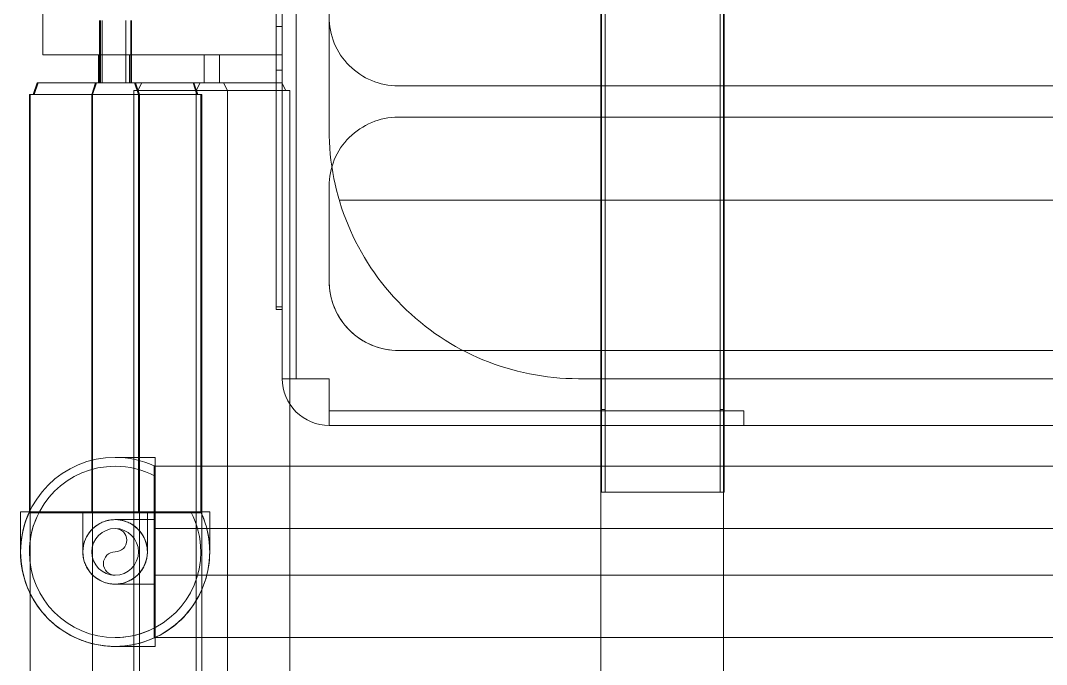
# Model space of a CAD drawing. Header units: metres. Extents: x 29 to 86.9, y -23.2 to 39.7.
# Drawn here: x 59.8575 to 60.2756, y -19.6202 to -19.3577 of the extents above; entities that cross this region are included whole.
import ezdxf

# ---------------------------------------------------------------- set-up
doc = ezdxf.new("R2010")
doc.units = ezdxf.units.M
doc.header["$LTSCALE"] = 100
for name, color, linetype, lineweight in [('A-GENM', 7, 'Continuous', 18), ('M-EQPM', 14, 'Continuous', 18), ('P-PIPE', 7, 'Continuous', 18)]:
    doc.layers.add(name, color=color, linetype=linetype, lineweight=lineweight)

# ---------------------------------------------------------------- blocks, each defined once
blk = doc.blocks.new('PIE AMIGO - PIE AMIGO-2313743-NIVEL 02')
at = {"layer": 'A-GENM', "color": 253, "true_color": 0xaaaaaa}
for p, q in [((0.0700000000000002, 0.025), (-0.6015682172153505, 0.025)), ((-0.530857539096696, 0.025), (0.06999999999999905, 0.025)), ((-0.6015682172153505, -0.025), (0.0700000000000002, -0.025)), ((0.06999999999999905, -0.025), (-0.5308575390966961, -0.025))]:
    blk.add_line(p, q, dxfattribs=at)
blk = doc.blocks.new('USA_FJM_ODU_UB2_5ROOM_Ver_1_1 _048- 4TR_-JXH48J-AJ048 - 47000 BTU_ 208-230V_ AJ048BXJ5CH_AA-2300466-NIVEL 02')
at = {"layer": 'M-EQPM', "lineweight": 9}
h = blk.add_hatch(dxfattribs=at)
h.set_pattern_fill('FP_5', color=256, style=0, pattern_type=2)
h.set_pattern_definition([(0, (0, 0), (0, 0.0762), [])])
h.paths.add_polyline_path([(0.03931354162497033, 0.1460500000000144), (-0.3492500000000722, 0.1460500000000144), (-0.3755460149824904, 0.1425880639509951), (-0.4000500000000694, 0.132438181024523), (-0.4210920489686289, 0.1162920489685769), (-0.437238181024575, 0.09525000000001733), (-0.4473880639510471, 0.0707460149824384), (-0.4508500000000751, 0.04445000000002022), (-0.4508500000000751, -0.0444499999999769), (-0.4473880639510471, -0.07074601498239509), (-0.437238181024575, -0.09524999999998268), (-0.4210920489686289, -0.1162920489685336), (-0.4000500000000694, -0.1324381810244797), (-0.3755460149824904, -0.1425880639509518), (-0.3492500000000722, -0.1460499999999798), (0.349249999999925, -0.1460499999999798), (0.3755460149823345, -0.1425880639509518), (0.4000499999999221, -0.1324381810244797), (0.421092048968473, -0.1162920489685336), (0.4372381810244191, -0.09524999999998268), (0.4473880639508911, -0.07074601498239509), (0.4508499999999278, -0.0444499999999769), (0.4508499999999278, 0.04445000000002022), (0.4473880639508911, 0.0707460149824384), (0.4372381810244277, 0.09525000000001733), (0.421092048968473, 0.1162920489685769), (0.4000499999999307, 0.132438181024523), (0.3755460149823431, 0.1425880639509951), (0.349249999999925, 0.1460500000000144)])
at = {"layer": 'M-EQPM', "color": 1, "true_color": 0xff0000}
for p, q in [((0.2898729900000022, 0.1923360727360206), (0.2898729900000022, -0.1923360727360154)), ((0.2898729900000022, 0.1585688076516812), (0.2898729900000022, 0.1923360727360206)), ((0.2914729900000015, 0.1923360727360206), (0.2898729900000022, 0.1923360727360206)), ((0.2898729900000022, 0.1923360727360206), (0.2914729900000015, 0.1923360727360206)), ((0.2914729900000015, 0.1923360727360206), (0.2914729900000015, 0.1585688076516812)), ((0.2914729900000015, -0.1923360727360154), (0.2914729900000015, 0.1923360727360206)), ((0.3382729900000028, 0.1923360727360438), (0.2914729900000015, 0.1923360727360438)), ((0.2914729900000015, 0.1923360727360438), (0.2914729900000015, -0.1923361227904557)), ((0.2914729900000015, -0.1923361227904557), (0.2914729900000015, 0.1923360727360439)), ((0.2914729900000015, 0.1923360727360438), (0.3382729900000028, 0.1923360727360438)), ((0.3382729900000028, 0.1923360727360208), (0.3382729900000028, -0.1923360727360153)), ((0.3382729900000028, 0.1585688076516813), (0.3382729900000028, 0.1923360727360208)), ((0.3398729900000022, 0.1923360727360208), (0.3382729900000028, 0.1923360727360208)), ((0.3382729900000028, 0.1923360727360208), (0.3398729900000022, 0.1923360727360208)), ((0.3382729900000028, -0.1923361227904557), (0.3382729900000028, 0.1923360727360438)), ((0.3382729900000028, 0.1923360727360438), (0.3382729900000028, -0.1923361227904557)), ((0.3398729900000022, 0.1923360727360208), (0.3398729900000022, 0.1585688076516813)), ((0.3398729900000022, -0.1923360727360153), (0.3398729900000022, 0.1923360727360208)), ((-0.4508499999999986, 0.1651000000000018), (0.4508500000000005, 0.1651000000000018)), ((0.4508500000000006, 0.1651000000000018), (-0.4508499999999985, 0.1651000000000018)), ((-0.4508499999999986, 0.1651000000000017), (0.4508500000000005, 0.1651000000000018)), ((0.4508500000000006, 0.1651000000000018), (-0.4508499999999985, 0.1651000000000017)), ((0.4508500000000014, 0.1651000000000027), (0.2818498563933864, 0.1651000000000027)), ((0.2818498563933864, 0.1651000000000027), (0.2818498563933864, 0.1591776508126035)), ((0.2818498563933864, 0.1591776508126035), (0.2818498563933864, 0.1651000000000027)), ((0.2818498563933864, 0.1651000000000027), (0.4508500000000014, 0.1651000000000027)), ((0.4508500000000013, 0.1651000000000042), (0.4508500000000013, 0.1460500000000044)), ((0.4508500000000013, 0.1460500000000044), (0.4508500000000013, 0.1651000000000042)), ((0.4508500000000014, 0.1591776508126035), (0.4508500000000014, 0.1651000000000027)), ((0.4508500000000014, 0.1651000000000027), (0.4508500000000014, 0.1591776508126035)), ((0.2818498563933864, 0.1591776508126035), (0.4508500000000014, 0.1591776508126035)), ((0.4508500000000014, 0.1591776508126035), (0.2818498563933864, 0.1591776508126035)), ((0.2898729900000022, -0.1585688076516759), (0.2898729900000022, 0.1585688076516812)), ((0.2898729900000022, 0.1585688076516812), (0.2914729900000015, 0.1585688076516812)), ((0.2914729900000015, 0.1585688076516812), (0.2914729900000015, -0.1585688076516759)), ((0.3382729900000028, -0.1585688076516758), (0.3382729900000028, 0.1585688076516813)), ((0.3382729900000028, 0.1585688076516813), (0.3398729900000022, 0.1585688076516813)), ((0.3398729900000022, 0.1585688076516813), (0.3398729900000022, -0.1585688076516758)), ((0.3492500000000016, 0.1460500000000044), (-0.3492499999999982, 0.1460500000000044)), ((-0.3492499999999982, 0.1460500000000044), (0.3492500000000016, 0.1460500000000044)), ((0.4508500000000013, 0.1460500000000044), (0.4699000000000013, 0.1460500000000045)), ((0.4699000000000013, 0.1460500000000045), (0.4508500000000013, 0.1460500000000044)), ((0.4642558113219407, 0.1460500000000044), (0.4642558113219407, -0.1460499999999955)), ((0.4699000000000015, 0.1460500000000044), (0.4642558113219407, 0.1460500000000044)), ((0.4642558113219407, 0.1460500000000044), (0.4699000000000015, 0.1460500000000044)), ((0.4642558113219407, -0.1460499999999955), (0.4642558113219407, 0.1460500000000044)), ((0.4699000000000008, 0.1460500000000018), (0.4699000000000006, -0.1460500000000018)), ((0.4699000000000006, -0.1460500000000018), (0.4699000000000008, 0.1460500000000018)), ((0.4699000000000008, 0.1460500000000018), (0.4699000000000006, -0.1460500000000018)), ((0.4699000000000006, -0.1460500000000018), (0.4699000000000008, 0.1460500000000018)), ((0.4699000000000015, -0.1460499999999955), (0.4699000000000015, 0.1460500000000044)), ((0.4699000000000015, 0.1460500000000044), (0.4699000000000015, -0.1460499999999955)), ((0.4224109464538908, 0.1346081725098464), (-0.4235865686311444, 0.1346081725098461)), ((-0.4235865686311444, 0.1346081725098461), (0.4224109464538907, 0.1346081725098464)), ((0.4724399999999255, 0.1178554470257021), (0.4698999999999192, 0.1178554470257021)), ((0.4698999999999998, 0.1178554470256827), (0.4698999999999998, 0.09749922192198882)), ((0.4698999999999998, 0.1178554470256812), (0.4698999999999998, 0.0976262219515437)), ((0.4724399999999996, 0.09762622195154358), (0.4724399999999996, 0.1178554470256812)), ((0.4724399999999996, 0.09749922192198894), (0.4724399999999996, 0.1178554470256827)), ((0.4698999999999998, 0.1167911836858899), (0.4698999999999998, 0.1035219600055857)), ((0.4698999999999998, 0.02026044908522052), (0.4698999999999998, 0.1167911836858899)), ((0.4698999999999998, 0.1167911836858838), (0.4698999999999998, 0.1035219600055857)), ((0.4698999999999998, 0.02026044908522059), (0.4698999999999998, 0.1167911836858854)), ((0.4698999999999998, 0.1167911836858838), (0.4698999999999998, 0.1035219600055855)), ((0.4698999999999998, 0.02026044908522042), (0.4698999999999998, 0.1167911836858838)), ((0.4724399999999996, 0.1167911836858899), (0.4698999999999998, 0.1167911836858899)), ((0.4724399999999996, 0.1167911836858838), (0.4698999999999998, 0.1167911836858838)), ((0.4724399999999996, 0.1167911836858838), (0.4698999999999998, 0.1167911836858838)), ((0.4724399999999996, 0.1167911836858899), (0.4724399999999996, 0.02026044908522052)), ((0.4724399999999996, 0.1035219600055856), (0.4724399999999996, 0.1167911836858899)), ((0.4724399999999996, 0.1167911836858854), (0.4724399999999996, 0.02026044908522059)), ((0.4724399999999996, 0.1035219600055856), (0.4724399999999996, 0.1167911836858838)), ((0.4724399999999996, 0.1167911836858838), (0.4724399999999996, 0.02026044908522042)), ((0.4724399999999996, 0.1035219600055855), (0.4724399999999996, 0.1167911836858838)), ((0.4508499999999981, 0.06760051045367078), (0.4508499999999981, 0.1061691189637394)), ((0.4508499999999981, 0.1061691189637394), (0.4508499999999981, 0.06760051045367078)), ((0.4698999999999998, 0.1035219600055857), (0.4698999999999998, 0.03352580598988884)), ((0.4698999999999998, 0.1035219600055858), (0.4698999999999998, 0.03352580598988898)), ((0.4698999999999998, 0.1035219600055856), (0.4698999999999998, 0.03352580598988874)), ((0.4724399999999996, 0.03352580598988884), (0.4724399999999996, 0.1035219600055857)), ((0.4724399999999996, 0.03352580598988898), (0.4724399999999996, 0.1035219600055858)), ((0.4724399999999996, 0.03352580598988874), (0.4724399999999996, 0.1035219600055856)), ((0.4698999999999998, 0.09762622195154375), (0.4698999999999998, 0.03419922507505586)), ((0.4698999999999998, 0.03419922507510008), (0.4698999999999998, 0.09749922192198894)), ((0.4724399999999996, 0.03419922507505586), (0.4724399999999996, 0.09762622195154375)), ((0.4724399999999996, 0.09749922192198894), (0.4724399999999996, 0.03419922507510008)), ((0.4508500000000014, -0.04444999999999551), (0.4508500000000014, 0.04445000000000435)), ((0.4508500000000014, 0.04445000000000435), (0.4508500000000014, -0.04444999999999551)), ((-0.423850644037325, 0.0394255823681912), (0.4226750719145186, 0.03942558236819121)), ((0.4226750719145186, 0.03942558236819121), (-0.423850644037325, 0.0394255823681912)), ((0.4698999999999998, 0.03419922507505586), (0.4698999999999998, 0.01397)), ((0.4698999999999998, 0.03419922507509992), (0.4698999999999998, 0.01397000000000439)), ((0.4698999999999998, 0.03352580598988877), (0.4698999999999998, 0.02026044903604588)), ((0.4698999999999998, 0.0335258059898889), (0.4698999999999998, 0.02026044903604602)), ((0.4698999999999998, 0.03352580598988866), (0.4698999999999998, 0.02026044903604578)), ((0.4724399999999996, 0.01397000000000439), (0.4724399999999996, 0.03419922507510004)), ((0.4724399999999996, 0.01397), (0.4724399999999996, 0.03419922507505573)), ((0.4724399999999996, 0.02026044903604588), (0.4724399999999996, 0.03352580598988868)), ((0.4724399999999996, 0.02026044903604602), (0.4724399999999996, 0.03352580598988882)), ((0.4724399999999996, 0.02026044903604578), (0.4724399999999996, 0.03352580598988857)), ((0.4226750719145176, 0.02663087279977945), (-0.4238506940917768, 0.02663087279977916)), ((-0.4238506940917768, 0.02663087279977916), (0.4226750719145176, 0.02663087279977945)), ((0.495426999999922, 0.02540000000001155), (0.495426999999922, 0.01397000000001328)), ((0.5017769999999999, 0.02539999999999839), (0.4954269999999999, 0.02539999999999839)), ((0.5017769999999999, 0.02539999999999839), (0.4954269999999999, 0.02539999999999839)), ((0.5017769999999249, 0.01397000000001328), (0.5017769999999249, 0.02540000000001155)), ((0.5313120034893227, 0.02540000000001155), (0.5313120034893227, 1.732587406877428e-14)), ((0.5440120034893942, 0.02539999999999824), (0.5313120034893942, 0.02539999999999827)), ((0.5440120034893942, 0.02539999999999827), (0.5313120034893942, 0.02539999999999831)), ((0.5316781593579399, 0.02540000000001155), (0.5316781593579399, 1.732587406877428e-14)), ((0.5443781593580195, 0.02539999999999823), (0.5316781593580195, 0.02539999999999827)), ((0.5443781593580195, 0.02539999999999826), (0.5316781593580195, 0.02539999999999831)), ((0.5320990451866997, 0.02540000000001155), (0.5320990451866997, 0.01397000000001328)), ((0.544799045186775, 0.02539999999999832), (0.5320990451867751, 0.02539999999999832)), ((0.544799045186775, 0.02539999999999832), (0.5320990451867751, 0.02539999999999832)), ((0.5337174999999261, 0.02540000000001155), (0.5337174999999261, 1.732587406877428e-14)), ((0.5337174999999261, 0.02540000000001155), (0.5337174999999261, 1.732587406877428e-14)), ((0.5432424999999962, 0.02539999999999824), (0.5337174999999962, 0.02539999999999826)), ((0.5432424999999962, 0.02539999999999824), (0.5337174999999962, 0.02539999999999827)), ((0.5432424999999964, 0.02539999999999824), (0.5337174999999964, 0.02539999999999826)), ((0.5432424999999964, 0.02539999999999824), (0.5337174999999964, 0.02539999999999826)), ((0.5432424999999261, 1.732587406877428e-14), (0.5432424999999261, 0.02540000000001155)), ((0.5432424999999261, 1.732587406877428e-14), (0.5432424999999261, 0.02540000000001155)), ((0.5440120034893199, 1.732587406877428e-14), (0.5440120034893199, 0.02540000000001155)), ((0.5443781593579456, 1.732587406877428e-14), (0.5443781593579456, 0.02540000000001155)), ((0.5447990451867054, 0.01397000000001328), (0.5447990451867054, 0.02540000000001155)), ((0.4698999999999192, 0.02026044903606144), (0.4724399999999255, 0.02026044903606144)), ((0.4698999999999192, 0.02026044903606144), (0.4724399999999255, 0.02026044903606144)), ((0.4698999999999192, 0.02026044903606144), (0.4724399999999255, 0.02026044903606144)), ((0.4698999999999998, 0.02026044908522054), (0.4724399999999996, 0.02026044908522054)), ((0.4698999999999998, 0.0202604490852206), (0.4724399999999996, 0.0202604490852206)), ((0.4698999999999998, 0.02026044908522042), (0.4724399999999996, 0.02026044908522042)), ((0.4698999999999192, 0.01397000000002195), (0.4724399999999255, 0.01397000000002195)), ((0.4724399999999997, 0.01397000000000002), (0.4698999999999998, 0.01397000000000002)), ((0.4699000000000007, 0.01397000000000002), (0.5442497558657913, 0.01397000000000002)), ((0.4699000000000007, 0.01397000000000002), (0.4699000000000007, -0.1460499999999835)), ((0.4698999999999998, 0.01397000000000002), (0.4698999999999998, -0.1460499999999835)), ((0.5543111106387664, 0.01397000000000002), (0.4724399999999999, 0.01397000000000002)), ((0.4724399999999999, -0.1460499999999835), (0.4724399999999999, 0.01397000000000002)), ((0.4724399999999997, 0.01397000000000002), (0.4724399999999997, -0.1460499999999835)), ((0.4954269999999999, 0.01397000000000002), (0.5017769999999999, 0.01397000000000002)), ((0.4954269999999999, 0.01397000000000002), (0.5017769999999999, 0.01397000000000002)), ((0.5320990451867751, 0.01397000000000002), (0.544799045186775, 0.01397000000000002)), ((0.5320990451867751, 0.01397000000000002), (0.544799045186775, 0.01397000000000002)), ((0.5674360000000007, 0.01397000000000002), (0.5442497558657914, 0.01397000000000002)), ((0.5674359999999998, 0.01397000000000002), (0.5543111106387663, 0.01397000000000002)), ((0.5674359999999258, -0.1460499999999711), (0.5674359999999258, 0.01397000000001328)), ((0.4724399999999255, 0.002504602197643635), (0.4698999999999192, 0.002504602197643635)), ((0.4698999999999998, 0.002504602197634096), (0.4698999999999998, -0.03203297005670137)), ((0.4698999999999998, 0.002504602197634096), (0.4698999999999998, -0.03203297005670137)), ((0.4724399999999996, -0.03203297005670137), (0.4724399999999996, 0.002504602197634096)), ((0.4724399999999996, -0.03203297005670137), (0.4724399999999996, 0.002504602197634096))]:
    blk.add_line(p, q, dxfattribs=at)
for centre, radius, start, end in [((0.4508500000000014, 0.1460500000000044), 0.01904999999999986, 3.180554681463517e-14, 90.00000000000038), ((0.4508500000000014, 0.1460500000000044), 0.01904999999999984, 4.173956274886539e-13, 90.00000000000067), ((0.4508500000000006, 0.1460500000000019), 0.01905000000000018, 359.9999999999991, 89.99999999999984), ((0.4508500000000006, 0.1460500000000019), 0.01905000000000018, 359.9999999999987, 89.9999999999994), ((0.4508500000000006, 0.1460500000000019), 0.01905000000000018, 359.9999999999991, 89.99999999999984), ((0.4508500000000006, 0.1460500000000019), 0.01905000000000018, 359.9999999999987, 89.9999999999994), ((0.3492500000000014, 0.04445000000000435), 0.1016000000000002, 359.9999999999989, 89.99999999999932), ((0.3492500000000014, 0.04445000000000435), 0.1016000000000001, 359.9999999999992, 89.9999999999997), ((0.4224109464538909, 0.1061691189637392), 0.02843905354610719, 359.9999999999996, 89.99999999999984), ((0.4224109464538909, 0.1061691189637392), 0.02843905354610719, 3.371387962351327e-13, 90.00000000000018), ((0.4226750719145185, 0.06760051045367078), 0.02817492808547956, 269.9999999999992, 359.9999999999993), ((0.4226750719145185, 0.06760051045367078), 0.02817492808547954, 269.9999999999996, 5.088887490341627e-14), ((0.4226750719145176, -0.00154405528570097), 0.02817492808548046, 359.9999999999996, 90.00000000000017), ((0.4226750719145176, -0.00154405528570097), 0.02817492808548045, 3.339582415536692e-13, 90.00000000000061)]:
    blk.add_arc(centre, radius, start, end, dxfattribs=at)
blk = doc.blocks.new('Elbow - Welded - REFRIGERACION-V23-NIVEL 02')
at = {"layer": 'P-PIPE', "color": 1, "true_color": 0xff0000}
for p, q in [((59.91232248693039, -19.57427560535251), (59.91232248693039, -19.56112912097751)), ((59.91232248693039, -19.58742208972751), (59.91232248693039, -19.57427560535251))]:
    blk.add_line(p, q, dxfattribs=at)
at = {"layer": 'P-PIPE', "color": 1, "true_color": 0xff0000, "flags": 128}
for points in [[(59.91232248693046, -19.56112912097753), (59.91166980163737, -19.56112912097753), (59.91101816050151, -19.56112912097753), (59.91036860600969, -19.56112912097753), (59.90972217731056, -19.56112912097753), (59.90907990855209, -19.56112912097753), (59.90844282722733, -19.56112912097753), (59.90781195253048, -19.56112912097753), (59.90718829372646, -19.56112912097753), (59.90657284853634, -19.56112912097753), (59.90596660154113, -19.56112912097753), (59.90537052260669, -19.56112912097753), (59.90478556533216, -19.56112912097753), (59.90421266552439, -19.56112912097753), (59.90365273970087, -19.56112912097753), (59.90310668362348, -19.56112912097753), (59.90257537086543, -19.56112912097753), (59.90205965141383, -19.56112912097753), (59.90156035030975, -19.56112912097753), (59.90107826632848, -19.56112912097753), (59.90061417070153, -19.56112912097753), (59.9001688058829, -19.56112912097753), (59.8997428843613, -19.56112912097753), (59.89933708752031, -19.56112912097753), (59.8989520645483, -19.56112912097753), (59.8985884313999, -19.56112912097753), (59.89824676981058, -19.56112912097753), (59.89792762636598, -19.56112912097753), (59.89763151162754, -19.56112912097753), (59.89735889931568, -19.56112912097753), (59.89711022555196, -19.56112912097753), (59.89688588816131, -19.56112912097753), (59.89668624603575, -19.56112912097753), (59.89651161856005, -19.56112912097753), (59.89636228510094, -19.56112912097753), (59.8962384845601, -19.56112912097753), (59.89614041499199, -19.56112912097753), (59.89606823328698, -19.56112912097753), (59.8960220549204, -19.56112912097753), (59.89600195376781, -19.56112912097753)], [(59.89600100255546, -19.58742208972753), (59.89601405800209, -19.58742208972753), (59.89605320345606, -19.58742208972753), (59.896118376293, -19.58742208972753), (59.89620947225027, -19.58742208972753), (59.89632634559376, -19.58742208972753), (59.89646880935106, -19.58742208972753), (59.89663663561056, -19.58742208972753), (59.89682955588603, -19.58742208972753), (59.89704726154618, -19.58742208972753), (59.89728940430842, -19.58742208972753), (59.89755559679596, -19.58742208972753), (59.89784541315761, -19.58742208972753), (59.89815838974901, -19.58742208972753), (59.89849402587441, -19.58742208972753), (59.89885178458758, -19.58742208972753), (59.8992310935509, -19.58742208972753), (59.89963134595094, -19.58742208972753), (59.90005190146925, -19.58742208972753), (59.90049208730672, -19.58742208972753), (59.90095119925989, -19.58742208972753), (59.90142850284759, -19.58742208972753), (59.90192323448591, -19.58742208972753), (59.90243460270974, -19.58742208972753), (59.90296178943903, -19.58742208972753), (59.90350395128745, -19.58742208972753), (59.90406022091172, -19.58742208972753), (59.90462970839911, -19.58742208972753), (59.9052115026911, -19.58742208972753), (59.90580467304093, -19.58742208972753), (59.90640827050261, -19.58742208972753), (59.90702132944893, -19.58742208972753), (59.90764286911637, -19.58742208972753), (59.90827189517405, -19.58742208972753), (59.90890740131447, -19.58742208972753), (59.90954837086335, -19.58742208972753), (59.91019377840615, -19.58742208972753), (59.9108425914285, -19.58742208972753), (59.91149377196797, -19.58742208972753), (59.91214627827458, -19.58742208972753), (59.91232248693046, -19.58742208972753)]]:
    blk.add_lwpolyline(points, dxfattribs=at)
at = {"layer": 'P-PIPE', "color": 1, "true_color": 0xff0000}
for radius, start, end in [(0.01314648437499244, 0, 180), (0.01314648437499955, 180, 0)]:
    blk.add_arc((59.89600100255538, -19.57427560535251), radius, start, end, dxfattribs=at)
blk = doc.blocks.new('Elbow - Welded - REFRIGERACION-V12-NIVEL 02')
at = {"layer": 'P-PIPE', "color": 1, "true_color": 0xff0000}
for p, q in [((59.89636715842401, -19.74121039705925), (59.88322067404901, -19.74121039705925)), ((59.90951364279901, -19.74121039705925), (59.89636715842401, -19.74121039705925))]:
    blk.add_line(p, q, dxfattribs=at)
at = {"layer": 'P-PIPE', "color": 1, "true_color": 0xff0000, "flags": 128}
for points in [[(59.88322067404908, -19.75753188143428), (59.88322067404908, -19.75751882598763), (59.88322067404908, -19.75747968053366), (59.88322067404908, -19.75741450769672), (59.88322067404908, -19.75732341173946), (59.88322067404908, -19.75720653839597), (59.88322067404908, -19.75706407463866), (59.88322067404908, -19.75689624837917), (59.88322067404908, -19.7567033281037), (59.88322067404908, -19.75648562244354), (59.88322067404908, -19.75624347968131), (59.88322067404908, -19.75597728719377), (59.88322067404908, -19.75568747083211), (59.88322067404908, -19.75537449424071), (59.88322067404908, -19.75503885811532), (59.88322067404908, -19.75468109940215), (59.88322067404908, -19.75430179043883), (59.88322067404908, -19.75390153803879), (59.88322067404908, -19.75348098252049), (59.88322067404908, -19.75304079668301), (59.88322067404908, -19.75258168472984), (59.88322067404908, -19.75210438114213), (59.88322067404908, -19.75160964950383), (59.88322067404908, -19.75109828127999), (59.88322067404908, -19.7505710945507), (59.88322067404908, -19.75002893270227), (59.88322067404908, -19.749472663078), (59.88322067404908, -19.74890317559063), (59.88322067404908, -19.74832138129863), (59.88322067404908, -19.74772821094879), (59.88322067404908, -19.74712461348712), (59.88322067404908, -19.7465115545408), (59.88322067404908, -19.74589001487335), (59.88322067404908, -19.74526098881568), (59.88322067404908, -19.74462548267526), (59.88322067404908, -19.74398451312639), (59.88322067404908, -19.74333910558358), (59.88322067404908, -19.74269029256122), (59.88322067404908, -19.74203911202177), (59.88322067404908, -19.74138660571515), (59.88322067404908, -19.74121039705927)], [(59.90951364279908, -19.74121039705927), (59.90951364279908, -19.74186308235237), (59.90951364279908, -19.74251472348822), (59.90951364279908, -19.74316427798004), (59.90951364279908, -19.74381070667917), (59.90951364279908, -19.74445297543763), (59.90951364279908, -19.7450900567624), (59.90951364279908, -19.74572093145925), (59.90951364279908, -19.74634459026327), (59.90951364279908, -19.74696003545338), (59.90951364279908, -19.74756628244859), (59.90951364279908, -19.74816236138303), (59.90951364279908, -19.74874731865757), (59.90951364279908, -19.74932021846534), (59.90951364279908, -19.74988014428885), (59.90951364279908, -19.75042620036625), (59.90951364279908, -19.75095751312429), (59.90951364279908, -19.75147323257589), (59.90951364279908, -19.75197253367997), (59.90951364279908, -19.75245461766125), (59.90951364279908, -19.7529187132882), (59.90951364279908, -19.75336407810683), (59.90951364279908, -19.75378999962842), (59.90951364279908, -19.75419579646942), (59.90951364279908, -19.75458081944142), (59.90951364279908, -19.75494445258983), (59.90951364279908, -19.75528611417915), (59.90951364279908, -19.75560525762375), (59.90951364279908, -19.75590137236219), (59.90951364279908, -19.75617398467404), (59.90951364279908, -19.75642265843777), (59.90951364279908, -19.75664699582842), (59.90951364279908, -19.75684663795399), (59.90951364279908, -19.75702126542967), (59.90951364279908, -19.75717059888878), (59.90951364279908, -19.75729439942963), (59.90951364279908, -19.75739246899775), (59.90951364279908, -19.75746465070275), (59.90951364279908, -19.75751082906933), (59.90951364279908, -19.75753093022191)], [(59.88322067404908, -19.75753188143428), (59.88323118983436, -19.75700616227722), (59.88326272036719, -19.75648128415868), (59.88331521520546, -19.75595808677165), (59.88338859036861, -19.75543740712037), (59.88348272847203, -19.75492007818119), (59.88359747891484, -19.75440692757005), (59.88373265812082, -19.75389877621848), (59.88388804983207, -19.75339643706023), (59.88406340545498, -19.7529007137308), (59.884258444458, -19.75241239928177), (59.8844728548203, -19.75193227491209), (59.88470629353105, -19.75146110871832), (59.88495838713812, -19.75099965446586), (59.88522873234551, -19.75054865038309), (59.88551689665853, -19.75010881798032), (59.88582241907579, -19.74968086089558), (59.88614481082659, -19.7492654637689), (59.8864835561529, -19.74886329114708), (59.88683811313444, -19.74847498642052), (59.88720791455569, -19.74810117079394), (59.88759236881326, -19.74774244229262), (59.88799086086236, -19.74739937480562), (59.88840275320071, -19.74707251716774), (59.88882738688843, -19.74676239228147), (59.8892640826022, -19.74646949628048), (59.88971214172206, -19.74619429773588), (59.89017084744898, -19.74593723690664), (59.89063946595164, -19.74569872503527), (59.89111724754041, -19.74547914368985), (59.89160342786669, -19.74527884415371), (59.89209722914565, -19.74509814686338), (59.89259786140057, -19.74493734089598), (59.89310452372667, -19.74479668350674), (59.8936164055723, -19.74467639971749), (59.89413268803567, -19.74457668195663), (59.89465254517502, -19.74449768975131), (59.8951751453298, -19.7444395494722), (59.89569965245125, -19.74440235413134), (59.89622522743986, -19.74438616323335), (59.89636715842408, -19.74438539705927)], [(59.89636715842408, -19.74438539705927), (59.89689287758112, -19.74439591284455), (59.89741775569967, -19.74442744337739), (59.8979409530867, -19.74447993821565), (59.89846163273799, -19.7445533133788), (59.89897896167717, -19.74464745148223), (59.8994921122883, -19.74476220192503), (59.90000026363987, -19.74489738113101), (59.90050260279811, -19.74505277284225), (59.90099832612754, -19.74522812846518), (59.90148664057657, -19.74542316746819), (59.90196676494627, -19.74563757783049), (59.90243793114003, -19.74587101654125), (59.90289938539249, -19.74612311014831), (59.90335038947526, -19.74639345535569), (59.90379022187803, -19.74668161966873), (59.90421817896277, -19.746987142086), (59.90463357608944, -19.74730953383678), (59.90503574871127, -19.74764827916308), (59.90542405343783, -19.74800283614463), (59.90579786906439, -19.74837263756589), (59.90615659756572, -19.74875709182346), (59.90649966505273, -19.74915558387255), (59.90682652269061, -19.7495674762109), (59.90713664757688, -19.74999210989861), (59.90742954357786, -19.75042880561239), (59.90770474212247, -19.75087686473225), (59.9079618029517, -19.75133557045917), (59.90820031482308, -19.75180418896183), (59.9084198961685, -19.75228197055062), (59.90862019570464, -19.75276815087688), (59.90880089299496, -19.75326195215584), (59.90896169896237, -19.75376258441077), (59.90910235635161, -19.75426924673686), (59.90922264014086, -19.75478112858249), (59.90932235790172, -19.75529741104587), (59.90940135010704, -19.75581726818522), (59.90945949038615, -19.75633986833999), (59.90949668572701, -19.75686437546145), (59.90951287662499, -19.75738995045006), (59.90951364279908, -19.75753188143428)], [(59.89636715842408, -19.77067836580927), (59.89584143926703, -19.77066785002399), (59.89531656114848, -19.77063631949115), (59.89479336376147, -19.77058382465289), (59.89427268411017, -19.77051044948974), (59.89375535517099, -19.77041631138632), (59.89324220455986, -19.77030156094351), (59.89273405320829, -19.77016638173753), (59.89223171405004, -19.77001099002629), (59.8917359907206, -19.76983563440337), (59.89124767627158, -19.76964059540035), (59.8907675519019, -19.76942618503805), (59.89029638570813, -19.76919274632729), (59.88983493145567, -19.76894065272023), (59.8893839273729, -19.76867030751285), (59.88894409497013, -19.76838214319981), (59.88851613788539, -19.76807662078255), (59.88810074075872, -19.76775422903176), (59.88769856813688, -19.76741548370546), (59.88731026341033, -19.76706092672391), (59.88693644778376, -19.76669112530266), (59.88657771928244, -19.76630667104508), (59.88623465179543, -19.76590817899599), (59.88590779415754, -19.76549628665764), (59.88559766927128, -19.76507165296992), (59.88530477327029, -19.76463495725615), (59.88502957472569, -19.7641868981363), (59.88477251389646, -19.76372819240937), (59.88453400202508, -19.76325957390671), (59.88431442067965, -19.76278179231793), (59.88411412114351, -19.76229561199166), (59.88393342385318, -19.7618018107127), (59.88377261788579, -19.76130117845777), (59.88363196049655, -19.76079451613167), (59.8835116767073, -19.76028263428606), (59.88341195894644, -19.75976635182267), (59.88333296674111, -19.75924649468333), (59.88327482646201, -19.75872389452855), (59.88323763112115, -19.7581993874071), (59.88322144022316, -19.7576738124185), (59.88322067404908, -19.75753188143428)], [(59.90951364279908, -19.75753188143428), (59.90950312701379, -19.75805760059132), (59.90947159648096, -19.75858247870987), (59.9094191016427, -19.75910567609689), (59.90934572647954, -19.75962635574818), (59.90925158837613, -19.76014368468736), (59.90913683793331, -19.76065683529849), (59.90900165872733, -19.76116498665005), (59.9088462670161, -19.76166732580831), (59.90867091139317, -19.76216304913774), (59.90847587239016, -19.76265136358677), (59.90826146202786, -19.76313148795646), (59.9080280233171, -19.76360265415023), (59.90777592971003, -19.76406410840269), (59.90750558450265, -19.76451511248546), (59.90721742018962, -19.76495494488822), (59.90691189777235, -19.76538290197297), (59.90658950602157, -19.76579829909964), (59.90625076069527, -19.76620047172146), (59.90589620371372, -19.76658877644802), (59.90552640229247, -19.76696259207459), (59.9051419480349, -19.76732132057592), (59.90474345598579, -19.76766438806292), (59.90433156364745, -19.7679912457008), (59.90390692995972, -19.76830137058707), (59.90347023424594, -19.76859426658806), (59.9030221751261, -19.76886946513266), (59.90256346939918, -19.76912652596189), (59.90209485089652, -19.76936503783327), (59.90161706930773, -19.76958461917869), (59.90113088898147, -19.76978491871483), (59.90063708770251, -19.76996561600516), (59.90013645544758, -19.77012642197257), (59.89962979312148, -19.7702670793618), (59.89911791127587, -19.77038736315105), (59.89860162881249, -19.77048708091191), (59.89808177167314, -19.77056607311724), (59.89755917151836, -19.77062421339635), (59.89703466439691, -19.7706614087372), (59.8965090894083, -19.77067759963519), (59.89636715842408, -19.77067836580927)]]:
    blk.add_lwpolyline(points, dxfattribs=at)
at = {"layer": 'P-PIPE', "color": 1, "true_color": 0xff0000}
for radius, start, end in [(0.01314648437499244, 90, 269.9999999999996), (0.01314648437500665, 269.9999999999996, 90)]:
    blk.add_arc((59.89636715842401, -19.75753188143425), radius, start, end, dxfattribs=at)

msp = doc.modelspace()

# ---------------------------------------------------------------- linework, layer by layer
at = {"layer": 'P-PIPE', "color": 1, "true_color": 0xff0000}
for p, q in [((59.86425100146869, -19.38305846897277), (59.86266350146869, -19.38782096897274)), ((59.86461715733732, -19.38305846897277), (59.86302965733731, -19.38782096897274)), ((59.92811715733723, -19.38305846897268), (59.86425100146862, -19.38305846897271)), ((59.88806350146869, -19.38305846897271), (59.88647600146869, -19.38782096897272)), ((59.88842965733732, -19.38305846897271), (59.88684215733731, -19.38782096897272)), ((59.90552600146871, -19.38782096897274), (59.90393850146869, -19.38305846897272)), ((59.90589215733733, -19.38782096897274), (59.90430465733732, -19.38305846897272)), ((59.92933850146869, -19.38782096897277), (59.92775100146869, -19.38305846897274)), ((59.92970465733733, -19.38782096897277), (59.9281171573373, -19.38305846897274)), ((59.86107600146869, -19.38782096897273), (59.86107600146869, -19.55799982453512)), ((59.93129215733724, -19.38782096897271), (59.86107600146861, -19.38782096897272)), ((59.86144215733731, -19.38782096897273), (59.86144215733731, -19.74125610061687)), ((59.88647600146869, -19.38782096897273), (59.88647600146869, -19.55799982453512)), ((59.88684215733731, -19.38782096897273), (59.88684215733731, -19.74125610061687)), ((59.90552600146869, -19.55799982453512), (59.90552600146869, -19.38782096897273)), ((59.90589215733731, -19.74125610061687), (59.90589215733731, -19.38782096897273)), ((59.93092600146869, -19.55799982453512), (59.93092600146869, -19.38782096897273)), ((59.93129215733731, -19.74125610061687), (59.93129215733731, -19.38782096897272)), ((59.91232248584362, -19.6128677932851), (59.91232248584362, -19.5357748245351)), ((59.91197247069859, -19.53923935303093), (59.91197247069859, -19.60940326478926)), ((59.91232248584362, -19.53923935303093), (59.91197247069861, -19.53923935303093)), ((61.01768725280192, -19.53939630891014), (59.91232248584368, -19.53939630891014)), ((59.93454748584361, -19.5579998245351), (59.85745451709361, -19.5579998245351)), ((59.86091904558945, -19.5579998245351), (59.86091904558945, -19.55834983968012)), ((59.86091904558953, -19.55834983968013), (59.93108295734785, -19.55834983968013)), ((59.93108295734778, -19.55834983968012), (59.93108295734778, -19.5579998245351)), ((61.03629076842693, -19.56479630891013), (59.91232248584368, -19.56479630891013)), ((59.91232248584368, -19.58384630891013), (61.03629076842693, -19.58384630891013)), ((59.91197247069861, -19.60940326478926), (59.91232248584362, -19.60940326478926)), ((59.91232248584368, -19.60924630891014), (61.03629076842693, -19.60924630891014))]:
    msp.add_line(p, q, dxfattribs=at)
at = {"layer": 'P-PIPE', "color": 11, "true_color": 0xff8080}
for p, q in [((59.96717716082676, -19.38623346897272), (59.90367716082672, -19.38623346897272)), ((59.9036771608268, -19.38623346897274), (59.90367716082684, -19.84208659556183)), ((59.90685216082679, -19.38305846897279), (59.90526466082682, -19.38623346897275)), ((59.96400216082672, -19.38305846897267), (59.92811715733723, -19.38305846897268)), ((59.93066466082683, -19.38305846897271), (59.92907716082681, -19.38623346897272)), ((59.93066466082687, -19.38305846897271), (59.92907716082685, -19.38623346897272)), ((59.92907716082679, -19.38623346897274), (59.92907716082683, -19.84208659556183)), ((59.94177716082681, -19.38623346897274), (59.94018966082682, -19.38305846897272)), ((59.94177716082685, -19.38623346897274), (59.94018966082686, -19.38305846897272)), ((59.94177716082684, -19.84208659556183), (59.9417771608268, -19.38623346897274)), ((59.96558966082682, -19.38623346897277), (59.96400216082679, -19.38305846897274)), ((59.96717716082683, -19.84208659556184), (59.96717716082679, -19.38623346897274))]:
    msp.add_line(p, q, dxfattribs=at)
at = {"layer": 'P-PIPE', "color": 1, "true_color": 0xff0000, "flags": 128}
for points in [[(59.9123224858437, -19.53577482453512), (59.91166980055061, -19.53577482453512), (59.91101815941474, -19.53577482453512), (59.91036860492293, -19.53577482453512), (59.90972217622378, -19.53577482453512), (59.90907990746533, -19.53577482453512), (59.90844282614056, -19.53577482453512), (59.90781195144371, -19.53577482453512), (59.9071882926397, -19.53577482453512), (59.90657284744957, -19.53577482453512), (59.90596660045436, -19.53577482453512), (59.90537052151992, -19.53577482453512), (59.9047855642454, -19.53577482453512), (59.90421266443764, -19.53577482453512), (59.90365273861411, -19.53577482453512), (59.90310668253672, -19.53577482453512), (59.90257536977867, -19.53577482453512), (59.90205965032706, -19.53577482453512), (59.90156034922299, -19.53577482453512), (59.90107826524171, -19.53577482453512), (59.90061416961477, -19.53577482453512), (59.90016880479614, -19.53577482453512), (59.89974288327453, -19.53577482453512), (59.89933708643355, -19.53577482453512), (59.89895206346153, -19.53577482453512), (59.89858843031313, -19.53577482453512), (59.8982467687238, -19.53577482453512), (59.89792762527921, -19.53577482453512), (59.89763151054077, -19.53577482453512), (59.89735889822892, -19.53577482453512), (59.89711022446518, -19.53577482453512), (59.89688588707455, -19.53577482453512), (59.89668624494899, -19.53577482453512), (59.89651161747328, -19.53577482453512), (59.89636228401417, -19.53577482453512), (59.89623848347334, -19.53577482453512), (59.89614041390521, -19.53577482453512), (59.8960682322002, -19.53577482453512), (59.89602205383363, -19.53577482453512), (59.89600195268104, -19.53577482453512)], [(59.85745451709368, -19.57432130891013), (59.85745451709368, -19.57430825346349), (59.85745451709368, -19.57426910800952), (59.85745451709368, -19.57420393517258), (59.85745451709368, -19.57411283921531), (59.85745451709368, -19.57399596587182), (59.85745451709368, -19.57385350211452), (59.85745451709368, -19.57368567585502), (59.85745451709368, -19.57349275557955), (59.85745451709368, -19.5732750499194), (59.85745451709368, -19.57303290715716), (59.85745451709368, -19.57276671466962), (59.85745451709368, -19.57247689830796), (59.85745451709368, -19.57216392171657), (59.85745451709368, -19.57182828559117), (59.85745451709368, -19.57147052687801), (59.85745451709368, -19.57109121791468), (59.85745451709368, -19.57069096551464), (59.85745451709368, -19.57027040999634), (59.85745451709368, -19.56983022415887), (59.85745451709368, -19.56937111220569), (59.85745451709368, -19.56889380861798), (59.85745451709368, -19.56839907697968), (59.85745451709368, -19.56788770875584), (59.85745451709368, -19.56736052202656), (59.85745451709368, -19.56681836017811), (59.85745451709368, -19.56626209055385), (59.85745451709368, -19.56569260306648), (59.85745451709368, -19.56511080877449), (59.85745451709368, -19.56451763842464), (59.85745451709368, -19.56391404096297), (59.85745451709368, -19.56330098201664), (59.85745451709368, -19.5626794423492), (59.85745451709368, -19.56205041629153), (59.85745451709368, -19.5614149101511), (59.85745451709368, -19.56077394060223), (59.85745451709368, -19.56012853305942), (59.85745451709368, -19.55947972003706), (59.85745451709368, -19.55882853949761), (59.85745451709368, -19.558176033191), (59.85745451709368, -19.55799982453511)], [(59.85745451709368, -19.57432130891013), (59.85748535016977, -19.57277986066473), (59.85757780007171, -19.57124087840771), (59.85773171889937, -19.56970682418237), (59.85794686041547, -19.56818015214821), (59.85822288043947, -19.56666330465483), (59.85855933739821, -19.56515870833466), (59.85895569303233, -19.5636687702208), (59.85941131325738, -19.56219587389645), (59.85992546917817, -19.56074237568147), (59.86049733825492, -19.55931060086299), (59.86091904558953, -19.55834983968013)], [(59.93108295734785, -19.55834983968013), (59.93169358394552, -19.55976551920956), (59.93224711002522, -19.56120448489744), (59.93274265006334, -19.56266443470562), (59.93317941130149, -19.56414303302588), (59.9335566950149, -19.56563791441629), (59.93387389763006, -19.56714668738554), (59.9341305116905, -19.56866693821872), (59.93432612666845, -19.57019623483881), (59.93446042962167, -19.57173213069743), (59.93453320569409, -19.57327216868887), (59.93454748584369, -19.57432130891013)], [(59.93454748584369, -19.55799982453511), (59.93454748584369, -19.55865250982821), (59.93454748584369, -19.55930415096407), (59.93454748584369, -19.55995370545588), (59.93454748584369, -19.56060013415503), (59.93454748584369, -19.56124240291348), (59.93454748584369, -19.56187948423824), (59.93454748584369, -19.5625103589351), (59.93454748584369, -19.56313401773911), (59.93454748584369, -19.56374946292924), (59.93454748584369, -19.56435570992445), (59.93454748584369, -19.5649517888589), (59.93454748584369, -19.56553674613342), (59.93454748584369, -19.56610964594119), (59.93454748584369, -19.56666957176469), (59.93454748584369, -19.5672156278421), (59.93454748584369, -19.56774694060014), (59.93454748584369, -19.56826266005175), (59.93454748584369, -19.56876196115582), (59.93454748584369, -19.56924404513709), (59.93454748584369, -19.56970814076405), (59.93454748584369, -19.57015350558268), (59.93454748584369, -19.57057942710428), (59.93454748584369, -19.57098522394526), (59.93454748584369, -19.57137024691729), (59.93454748584369, -19.57173388006568), (59.93454748584369, -19.57207554165502), (59.93454748584369, -19.5723946850996), (59.93454748584369, -19.57269079983804), (59.93454748584369, -19.57296341214989), (59.93454748584369, -19.57321208591362), (59.93454748584369, -19.57343642330425), (59.93454748584369, -19.57363606542984), (59.93454748584369, -19.57381069290553), (59.93454748584369, -19.57396002636463), (59.93454748584369, -19.57408382690548), (59.93454748584369, -19.5741818964736), (59.93454748584369, -19.5742540781786), (59.93454748584369, -19.57430025654517), (59.93454748584369, -19.57432035769776)], [(59.89600100146869, -19.61286779328513), (59.8944595532233, -19.61283696020904), (59.89292057096626, -19.6127445103071), (59.89138651674094, -19.61259059147943), (59.88985984470677, -19.61237544996334), (59.8883429972134, -19.61209942993934), (59.88683840089321, -19.6117629729806), (59.88534846277937, -19.61136661734648), (59.883875566455, -19.61091099712143), (59.88242206824003, -19.61039684120063), (59.88099029342155, -19.60982497212388), (59.87958253253382, -19.60919630475968), (59.87820103769397, -19.60851184484174), (59.87684801899904, -19.60777268735989), (59.87552564099031, -19.60698001480844), (59.8742360191905, -19.60613509529438), (59.87298121671939, -19.60523928050868), (59.87176324099325, -19.60429400356389), (59.87058404051343, -19.6033007767015), (59.86944550174913, -19.6022611888726), (59.86834944611952, -19.60117690319593), (59.86729762707977, -19.60004965429731), (59.866291727316, -19.59888124553449), (59.86533335605323, -19.59767354611225), (59.86442404648105, -19.59642848809203), (59.86356525330077, -19.59514806330105), (59.86275835039832, -19.59383432014585), (59.86200462864618, -19.59248936033524), (59.8613052938384, -19.59111533551799), (59.86066146476146, -19.58971444384071), (59.86007417140456, -19.58828892643121), (59.85954435331177, -19.5868410638133), (59.85907285807905, -19.58537317225828), (59.85866043999814, -19.5838876000795), (59.85830775885005, -19.58238672387555), (59.85801537884933, -19.5808729447282), (59.85778376774166, -19.57934868436114), (59.85761329605536, -19.5778163812658), (59.85750423650877, -19.57627848680026), (59.85745676357393, -19.57473746126762), (59.85745451709368, -19.57432130891013)], [(59.93454748584369, -19.57432130891013), (59.93451665276759, -19.57586275715552), (59.93442420286565, -19.57740173941254), (59.93427028403799, -19.57893579363788), (59.9340551425219, -19.58046246567203), (59.9337791224979, -19.58197931316541), (59.93344266553917, -19.58348390948559), (59.93304630990503, -19.58497384759944), (59.93259068967999, -19.5864467439238), (59.9320765337592, -19.58790024213878), (59.93150466468244, -19.58933201695726), (59.93087599731825, -19.59073977784498), (59.9301915374003, -19.59212127268484), (59.92945237991846, -19.59347429137977), (59.928659707367, -19.59479666938849), (59.92781478785294, -19.59608629118831), (59.92691897306722, -19.59734109365942), (59.92597369612245, -19.59855906938556), (59.92498046926004, -19.59973826986539), (59.92394088143114, -19.60087680862969), (59.9228565957545, -19.6019728642593), (59.92172934685586, -19.60302468329904), (59.92056093809305, -19.6040305830628), (59.9193532386708, -19.60498895432558), (59.91810818065058, -19.60589826389777), (59.91682775585961, -19.60675705707804), (59.91551401270441, -19.6075639599805), (59.9141690528938, -19.60831768173262), (59.91279502807656, -19.60901701654041), (59.91139413639926, -19.60966084561734), (59.90996861898979, -19.61024813897425), (59.90852075637187, -19.61077795706704), (59.90705286481683, -19.61124945229977), (59.90556729263806, -19.61166187038066), (59.90406641643413, -19.61201455152876), (59.90255263728676, -19.61230693152947), (59.90102837691968, -19.61253854263716), (59.89949607382434, -19.61270901432346), (59.89795817935882, -19.61281807387003), (59.89641715382619, -19.61286554680489), (59.89600100146869, -19.61286779328513)], [(59.89600100146869, -19.61286779328513), (59.89601405691532, -19.61286779328513), (59.89605320236929, -19.61286779328513), (59.89611837520623, -19.61286779328513), (59.8962094711635, -19.61286779328513), (59.89632634450699, -19.61286779328513), (59.8964688082643, -19.61286779328513), (59.89663663452379, -19.61286779328513), (59.89682955479926, -19.61286779328513), (59.89704726045942, -19.61286779328513), (59.89728940322165, -19.61286779328513), (59.89755559570919, -19.61286779328513), (59.89784541207084, -19.61286779328513), (59.89815838866225, -19.61286779328513), (59.89849402478765, -19.61286779328513), (59.89885178350081, -19.61286779328513), (59.89923109246413, -19.61286779328513), (59.89963134486418, -19.61286779328513), (59.90005190038249, -19.61286779328513), (59.90049208621995, -19.61286779328513), (59.90095119817312, -19.61286779328513), (59.90142850176082, -19.61286779328513), (59.90192323339915, -19.61286779328513), (59.90243460162297, -19.61286779328513), (59.90296178835226, -19.61286779328513), (59.90350395020069, -19.61286779328513), (59.90406021982496, -19.61286779328513), (59.90462970731235, -19.61286779328513), (59.90521150160432, -19.61286779328513), (59.90580467195417, -19.61286779328513), (59.90640826941584, -19.61286779328513), (59.90702132836217, -19.61286779328513), (59.90764286802961, -19.61286779328513), (59.90827189408729, -19.61286779328513), (59.90890740022771, -19.61286779328513), (59.90954836977659, -19.61286779328513), (59.91019377731941, -19.61286779328513), (59.91084259034174, -19.61286779328513), (59.91149377088121, -19.61286779328513), (59.91214627718782, -19.61286779328513), (59.9123224858437, -19.61286779328513)]]:
    msp.add_lwpolyline(points, dxfattribs=at)
at = {"layer": 'P-PIPE', "color": 1, "true_color": 0xff0000}
for centre, radius, start, end in [((59.89600100146862, -19.5743213089101), 0.03854648437499719, 90, 180), ((59.89600100146862, -19.5743213089101), 0.0385464843750043, 65.52204580639832, 90), ((59.89600100146861, -19.5743213089101), 0.03492500000000121, 90, 180), ((59.89600100146861, -19.5743213089101), 0.03492500000000457, 62.13890928605484, 90), ((59.89600100146861, -19.5743213089101), 0.03854648437499674, 155.5220458063984, 180), ((59.89600100146861, -19.5743213089101), 0.03492500000000121, 152.1389092860711, 180), ((59.89600100146861, -19.5743213089101), 0.03492500000000125, 0, 27.86109071392626), ((59.89600100146861, -19.5743213089101), 0.03854648437499719, 0, 24.47795419360319), ((59.89600100146861, -19.5743213089101), 0.009524999999996453, 0, 180), ((59.89600100146861, -19.5695588089101), 0.004762499999998226, 270, 90), ((59.89600100146862, -19.5743213089101), 0.03854648437499719, 180, 270), ((59.89600100146861, -19.5743213089101), 0.03854648437499719, 180, 270), ((59.89600100146861, -19.5743213089101), 0.03492500000000121, 180, 270), ((59.89600100146861, -19.5743213089101), 0.03492500000000121, 180, 270), ((59.89600100146861, -19.5743213089101), 0.009525000000003558, 180, 0), ((59.89600100146861, -19.5790838089101), 0.004762499999998226, 90, 270), ((59.89600100146861, -19.5743213089101), 0.03492500000000121, 270, 0), ((59.89600100146861, -19.5743213089101), 0.03854648437499719, 270, 0), ((59.89600100146861, -19.5743213089101), 0.03492500000000121, 270, 297.8610907139101), ((59.89600100146862, -19.5743213089101), 0.03854648437499969, 270, 294.4779541936035)]:
    msp.add_arc(centre, radius, start, end, dxfattribs=at)

# ---------------------------------------------------------------- block references
at = {"layer": 'A-GENM', "color": 253, "true_color": 0xaaaaaa, "rotation": 269.9999999999998}
msp.add_blockref('PIE AMIGO - PIE AMIGO-2313743-NIVEL 02', (60.11891516017995, -19.71236270345), dxfattribs=at)
at = {"layer": 'M-EQPM', "color": 1, "true_color": 0xff0000, "rotation": 180}
msp.add_blockref('USA_FJM_ODU_UB2_5ROOM_Ver_1_1 _048- 4TR_-JXH48J-AJ048 - 47000 BTU_ 208-230V_ AJ048BXJ5CH_AA-2300466-NIVEL 02', (60.43402916082663, -19.35765846897271), dxfattribs=at)
at = {"layer": 'P-PIPE', "color": 1, "true_color": 0xff0000}
for name, p in [('Elbow - Welded - REFRIGERACION-V12-NIVEL 02', (-0.0003661569553941035, 0.1832105725241533)), ('Elbow - Welded - REFRIGERACION-V23-NIVEL 02', (-1.086760903490358e-09, -4.570355758914957e-05))]:
    msp.add_blockref(name, p, dxfattribs=at)

doc.saveas('drawing.dxf')
